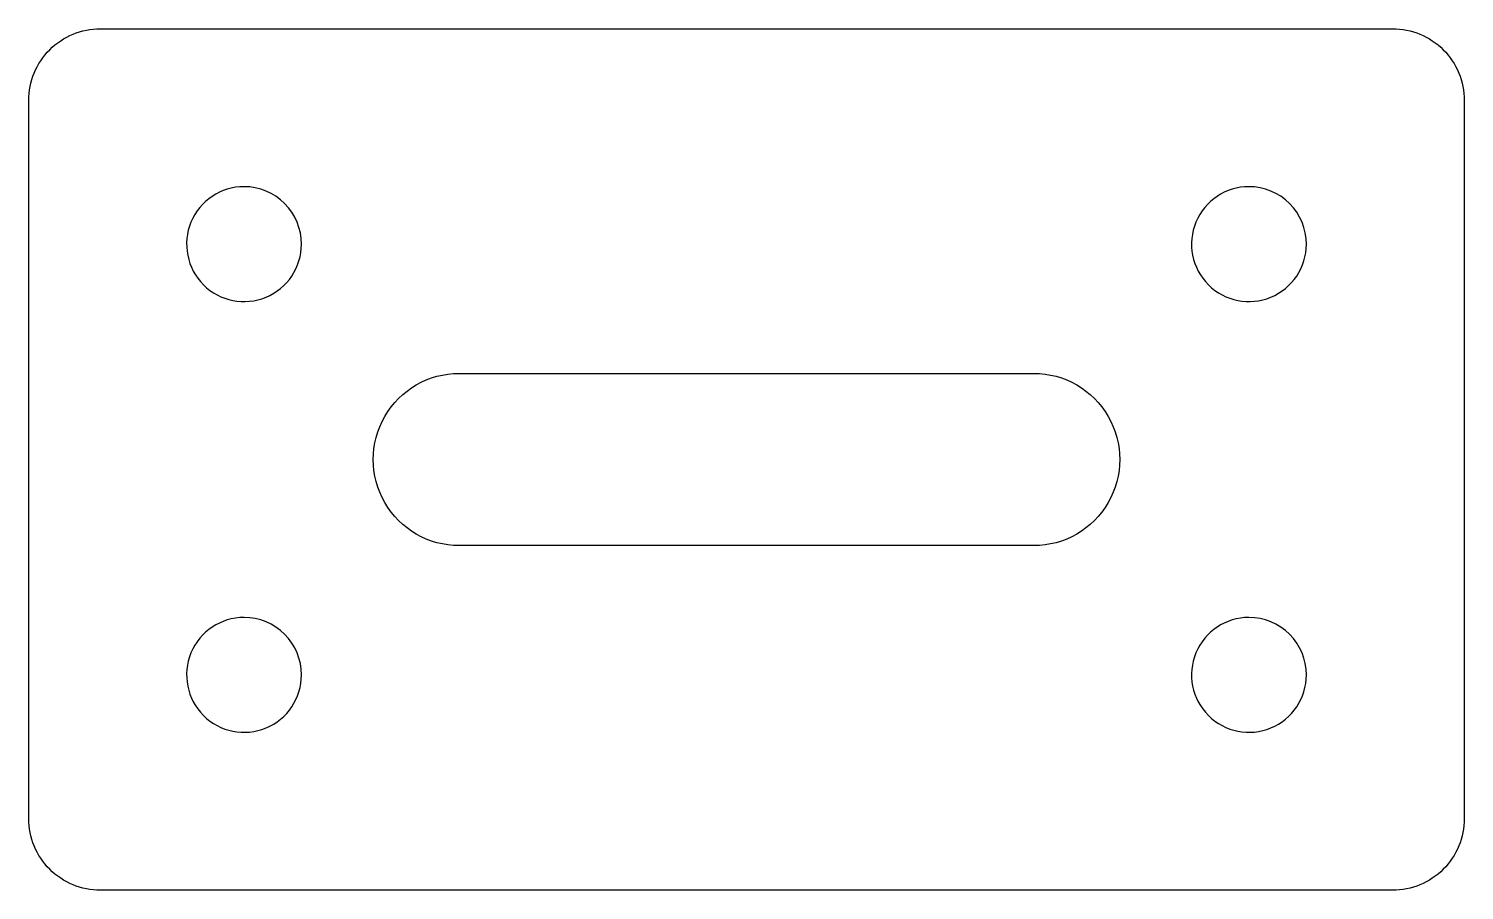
# Model space of a CAD drawing. Header units: millimetres. Extents: x 10 to 110, y 10 to 70.
import ezdxf

# ---------------------------------------------------------------- set-up
doc = ezdxf.new("R2010")
doc.units = ezdxf.units.MM
for name, color, linetype in [('Holes', 7, 'CONTINUOUS'), ('Outline', 7, 'CONTINUOUS'), ('Pocket', 7, 'CONTINUOUS')]:
    doc.layers.add(name, color=color, linetype=linetype)

msp = doc.modelspace()

# ---------------------------------------------------------------- linework, layer by layer
at = {"layer": 'Holes', "color": 7}
for points in [[(25, 59)], [(95, 59)], [(25, 29)], [(95, 29)]]:
    msp.add_lwpolyline(points, close=True, dxfattribs=at)
for points in [[(25, 59), (23.382151, 59), (21.923606, 58.025431), (21.304482, 56.530734)], [(27.828427, 57.828427), (27.078282, 58.578573), (26.060866, 59), (25, 59)], [(95, 59), (93.382151, 59), (91.923606, 58.025431), (91.304482, 56.530734)], [(97.828427, 57.828427), (97.078282, 58.578573), (96.060866, 59), (95, 59)], [(29, 55), (29, 56.060866), (28.578573, 57.078282), (27.828427, 57.828427)], [(99, 55), (99, 56.060866), (98.578573, 57.078282), (97.828427, 57.828427)], [(21.304482, 56.530734), (20.685358, 55.036036), (21.027581, 53.315565), (22.171573, 52.171573)], [(91.304482, 56.530734), (90.685358, 55.036036), (91.027581, 53.315565), (92.171573, 52.171573)], [(26.530734, 51.304482), (28.025431, 51.923606), (29, 53.382151), (29, 55)], [(96.530734, 51.304482), (98.025431, 51.923606), (99, 53.382151), (99, 55)], [(22.171573, 52.171573), (23.315565, 51.027581), (25.036036, 50.685358), (26.530734, 51.304482)], [(92.171573, 52.171573), (93.315565, 51.027581), (95.036036, 50.685358), (96.530734, 51.304482)], [(25, 29), (23.382151, 29), (21.923606, 28.025431), (21.304482, 26.530734)], [(27.828427, 27.828427), (27.078282, 28.578573), (26.060866, 29), (25, 29)], [(95, 29), (93.382151, 29), (91.923606, 28.025431), (91.304482, 26.530734)], [(97.828427, 27.828427), (97.078282, 28.578573), (96.060866, 29), (95, 29)], [(29, 25), (29, 26.060866), (28.578573, 27.078282), (27.828427, 27.828427)], [(99, 25), (99, 26.060866), (98.578573, 27.078282), (97.828427, 27.828427)], [(21.304482, 26.530734), (20.685358, 25.036036), (21.027581, 23.315565), (22.171573, 22.171573)], [(91.304482, 26.530734), (90.685358, 25.036036), (91.027581, 23.315565), (92.171573, 22.171573)], [(26.530734, 21.304482), (28.025431, 21.923606), (29, 23.382151), (29, 25)], [(96.530734, 21.304482), (98.025431, 21.923606), (99, 23.382151), (99, 25)], [(22.171573, 22.171573), (23.315565, 21.027581), (25.036036, 20.685358), (26.530734, 21.304482)], [(92.171573, 22.171573), (93.315565, 21.027581), (95.036036, 20.685358), (96.530734, 21.304482)]]:
    msp.add_open_spline(points, degree=3, dxfattribs=at)
at = {"layer": 'Outline', "color": 7}
for points in [[(15, 70), (105, 70)], [(10, 15), (10, 65)], [(110, 65), (110, 15)], [(105, 10), (15, 10)]]:
    msp.add_lwpolyline(points, dxfattribs=at)
msp.add_lwpolyline([(15, 70)], close=True, dxfattribs=at)
for points in [[(11.464466, 68.535534), (12.402148, 69.473216), (13.673918, 70), (15, 70)], [(105, 70), (106.326082, 70), (107.597852, 69.473216), (108.535534, 68.535534)], [(10, 65), (10, 66.326082), (10.526784, 67.597852), (11.464466, 68.535534)], [(108.535534, 68.535534), (109.473216, 67.597852), (110, 66.326082), (110, 65)], [(11.464466, 11.464466), (10.526784, 12.402148), (10, 13.673918), (10, 15)], [(110, 15), (110, 13.673918), (109.473216, 12.402148), (108.535534, 11.464466)], [(15, 10), (13.673918, 10), (12.402148, 10.526784), (11.464466, 11.464466)], [(108.535534, 11.464466), (107.597852, 10.526784), (106.326082, 10), (105, 10)]]:
    msp.add_open_spline(points, degree=3, dxfattribs=at)
at = {"layer": 'Pocket', "color": 7}
for points in [[(40, 46), (80, 46)], [(80, 34), (40, 34)]]:
    msp.add_lwpolyline(points, dxfattribs=at)
msp.add_lwpolyline([(40, 46)], close=True, dxfattribs=at)
for points in [[(34.803848, 43), (35.875644, 44.856406), (37.856406, 46), (40, 46)], [(80, 46), (82.143594, 46), (84.124356, 44.856406), (85.196152, 43)], [(34.803848, 37), (33.732051, 38.856406), (33.732051, 41.143594), (34.803848, 43)], [(85.196152, 43), (86.267949, 41.143594), (86.267949, 38.856406), (85.196152, 37)], [(40, 34), (37.856406, 34), (35.875644, 35.143594), (34.803848, 37)], [(85.196152, 37), (84.124356, 35.143594), (82.143594, 34), (80, 34)]]:
    msp.add_open_spline(points, degree=3, dxfattribs=at)

doc.saveas('drawing.dxf')
